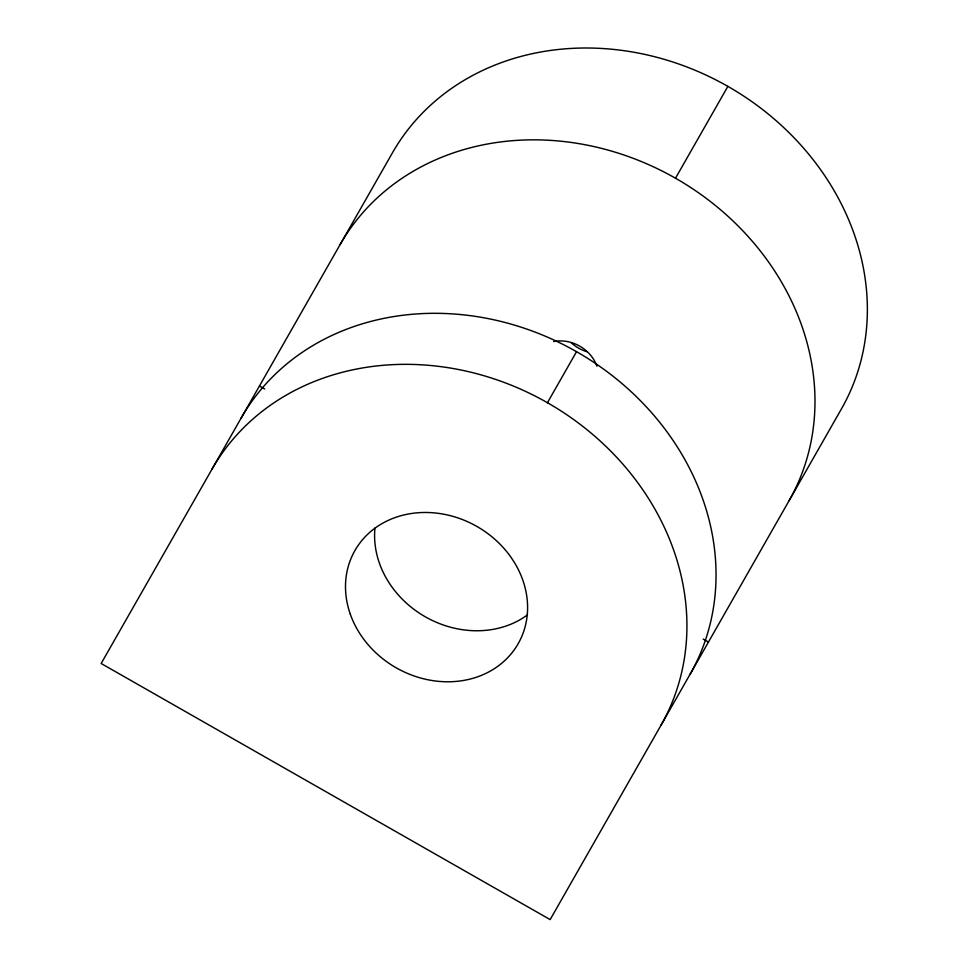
<?xml version="1.0" encoding="UTF-8"?>
<svg xmlns="http://www.w3.org/2000/svg" width="968" height="968" viewBox="0 0 968 968"><rect width="100%" height="100%" fill="white"/><g stroke="black" fill="none" stroke-linecap="round" stroke-linejoin="round"><path stroke-width="1.45" d="M212.052 469.081A258.444 223.826 29.7 0 1 547.44 402.712L576.541 351.686A258.444 223.826 29.7 0 1 690.148 674.164M340.095 244.589A258.444 223.826 29.7 0 1 675.495 178.221L727.875 86.382A258.444 223.826 29.7 0 1 841.47 408.847L550.151 919.6L101.156 663.504L392.488 152.75A258.444 223.826 29.7 0 1 727.875 86.382M259.448 385.978L264.7 388.979M703.191 639.086L708.443 642.087M547.44 402.712A258.444 223.826 29.7 0 1 661.035 725.177M241.153 418.055A258.444 223.826 29.7 0 1 576.541 351.686M527.415 614.91A93.981 81.385 29.7 0 1 425.327 616.81A93.981 81.385 29.7 0 1 374.979 527.959M675.495 178.221A258.444 223.826 29.7 0 1 789.089 500.686M553.635 341.547A35.247 30.516 29.7 0 1 596.929 366.231M587.019 351.747A35.247 30.516 29.7 0 1 571.168 342.708M350.307 614.196A93.981 81.385 29.7 0 0 504.957 660.406A93.981 81.385 29.7 0 0 454.367 516.791A93.981 81.385 29.7 0 0 350.307 614.196"/></g></svg>
